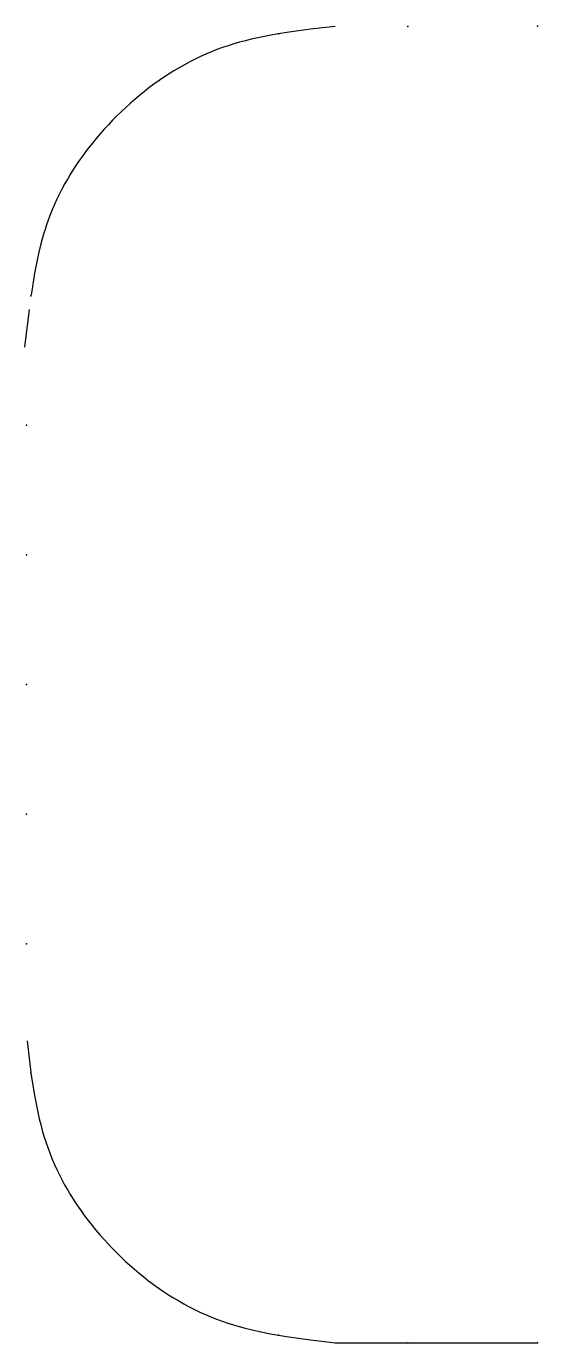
# Model space of a CAD drawing. Header units: millimetres. Extents: x 246 to 574, y 847 to 1692.
import ezdxf

# ---------------------------------------------------------------- set-up
doc = ezdxf.new("R2010")
doc.units = ezdxf.units.MM
doc.layers.add('IGES level 0', color=18, linetype='Continuous', true_color=0x000000)

msp = doc.modelspace()

# ---------------------------------------------------------------- linework, layer by layer
at = {"layer": 'IGES level 0', "extrusion": (-0.00017308, 1, -2.86416e-07)}
msp.add_lwpolyline([(-491.04, -2.5), (-444.29, -2.58)], dxfattribs=at)
at = {"layer": 'IGES level 0', "extrusion": (-9.61792e-05, 1, -1.26746e-07)}
msp.add_lwpolyline([(-574.16, -2.39), (-490.91, -2.5)], dxfattribs=at)
at = {"layer": 'IGES level 0', "extrusion": (0.008654, 0.070213, 0.997494)}
msp.add_lwpolyline([(-61.33, -1532.8), (-61.33, -1508.42)], dxfattribs=at)
at = {"layer": 'IGES level 0', "extrusion": (1, -9.7429e-07, 5.71033e-08)}
msp.add_lwpolyline([(1494.52, 16.63), (1435.76, 20.07)], dxfattribs=at)
at = {"layer": 'IGES level 0', "extrusion": (1, -9.78701e-07, 3.37685e-08)}
msp.add_lwpolyline([(1435.76, 20.07), (1352.56, 22.94)], dxfattribs=at)
at = {"layer": 'IGES level 0', "extrusion": (1, -9.82326e-07, 7.31738e-09)}
msp.add_lwpolyline([(1352.56, 22.94), (1269.32, 23.56)], dxfattribs=at)
at = {"layer": 'IGES level 0', "extrusion": (1, -9.84416e-07, -1.75145e-08)}
msp.add_lwpolyline([(1269.32, 23.56), (1186.09, 22.08)], dxfattribs=at)
at = {"layer": 'IGES level 0', "extrusion": (1, -9.85217e-07, -3.89692e-08)}
msp.add_lwpolyline([(1190.5, 22.21), (1108.07, 18.95)], dxfattribs=at)
at = {"layer": 'IGES level 0', "extrusion": (1, -9.85233e-07, -4.02207e-08)}
msp.add_lwpolyline([(1186.09, 22.08), (1102.91, 18.69)], dxfattribs=at)
at = {"layer": 'IGES level 0', "extrusion": (1, -9.85137e-07, -5.76345e-08)}
msp.add_lwpolyline([(1102.91, 18.69), (1044.13, 15.25)], dxfattribs=at)
at = {"layer": 'IGES level 0', "extrusion": (0.008114, -0.066227, 0.997772)}
msp.add_lwpolyline([(371.16, 1005.24), (371.16, 980.87)], dxfattribs=at)
at = {"layer": 'IGES level 0'}
for points in [[(444, 846.9), (490.75, 846.9)], [(490.75, 846.9), (574, 846.9)]]:
    msp.add_lwpolyline(points, dxfattribs=at)
for points in [[(444, 1691.6, -2.58), (428.37, 1689.78, -2.37), (413, 1687.68, -2.11), (407.83, 1686.85, -2.01)], [(407.83, 1686.85, -2.01), (402.8, 1685.96, -1.9), (397.78, 1684.98, -1.77), (390.27, 1683.33, -1.56), (386.54, 1682.41, -1.45), (382.83, 1681.41, -1.32), (379.16, 1680.35, -1.19), (375.5, 1679.21, -1.05), (371.88, 1677.98, -0.89), (368.28, 1676.67, -0.73), (364.71, 1675.27, -0.55), (361.18, 1673.77, -0.37), (357.68, 1672.2, -0.17), (354.22, 1670.54, 0.03), (350.78, 1668.79, 0.24), (347.38, 1666.96, 0.47), (344.02, 1665.05, 0.7), (340.71, 1663.08, 0.93), (335.86, 1660.01, 1.3), (331.11, 1656.79, 1.68)], [(331.11, 1656.79, 1.68), (327.81, 1654.42, 1.96), (324.68, 1652.09, 2.23), (321.6, 1649.69, 2.51), (318.57, 1647.23, 2.79), (315.58, 1644.72, 3.08), (312.63, 1642.14, 3.37), (309.73, 1639.5, 3.67), (306.88, 1636.82, 3.97), (304.08, 1634.09, 4.27), (301.32, 1631.3, 4.58), (298.62, 1628.47, 4.89), (295.97, 1625.59, 5.2), (293.37, 1622.66, 5.51), (290.84, 1619.69, 5.83), (288.36, 1616.68, 6.15), (285.94, 1613.61, 6.47), (283.59, 1610.5, 6.79), (281.31, 1607.36, 7.12), (279.09, 1604.18, 7.44), (276.94, 1600.95, 7.76), (274.41, 1596.94, 8.16)], [(274.41, 1596.94, 8.16), (272.54, 1593.82, 8.47), (270.74, 1590.67, 8.78), (269, 1587.47, 9.09), (267.34, 1584.23, 9.39), (265.66, 1580.79, 9.72), (264.07, 1577.31, 10.04), (262.56, 1573.79, 10.36), (261.14, 1570.24, 10.68), (260.03, 1567.25, 10.95), (258.98, 1564.23, 11.22), (257.99, 1561.2, 11.48), (257.05, 1558.15, 11.75), (255.33, 1551.99, 12.27), (253.81, 1545.78, 12.79), (252.46, 1539.49, 13.3), (251.26, 1533.17, 13.8), (249.22, 1520.4, 14.77), (248.98, 1518.66, 14.9)], [(248.96, 1020, 13.62), (249.95, 1013.24, 13.15), (251.21, 1005.62, 12.6), (252.66, 998.05, 12.05), (254.32, 990.56, 11.48), (255.25, 986.84, 11.2), (256.25, 983.15, 10.91), (257.32, 979.49, 10.63), (258.47, 975.85, 10.34), (259.71, 972.23, 10.05), (261.03, 968.65, 9.76), (262.44, 965.1, 9.47), (263.94, 961.58, 9.17), (265.53, 958.09, 8.88), (267.2, 954.64, 8.59), (268.96, 951.22, 8.29), (270.8, 947.84, 8), (272.57, 944.74, 7.73), (274.41, 941.67, 7.45)], [(274.41, 941.67, 7.45), (276.78, 937.91, 7.12), (278.92, 934.68, 6.82), (281.13, 931.49, 6.53), (283.41, 928.34, 6.24), (285.76, 925.23, 5.95), (288.17, 922.16, 5.66), (290.64, 919.14, 5.37), (293.17, 916.16, 5.09), (295.76, 913.22, 4.8), (298.41, 910.34, 4.52), (301.11, 907.5, 4.24), (303.86, 904.71, 3.97), (306.66, 901.96, 3.69), (309.5, 899.27, 3.42), (312.4, 896.64, 3.16), (315.34, 894.05, 2.89), (318.32, 891.53, 2.63), (321.36, 889.06, 2.38), (324.43, 886.66, 2.13), (327.55, 884.32, 1.88), (331.11, 881.76, 1.61)], [(331.11, 881.76, 1.61), (333.91, 879.83, 1.41), (337.14, 877.7, 1.18), (340.43, 875.63, 0.96), (343.74, 873.65, 0.74), (347.1, 871.73, 0.53), (350.49, 869.9, 0.33), (353.92, 868.15, 0.14), (357.38, 866.48, -0.05), (360.88, 864.89, -0.22), (364.4, 863.39, -0.39), (367.96, 861.98, -0.55), (371.57, 860.66, -0.7), (375.21, 859.42, -0.84), (378.88, 858.27, -0.97), (382.57, 857.19, -1.09), (386.3, 856.19, -1.21), (390.04, 855.26, -1.31), (397.58, 853.59, -1.5), (402.7, 852.59, -1.62), (407.83, 851.68, -1.72)], [(407.83, 851.68, -1.72), (412.86, 850.87, -1.81), (428.3, 848.74, -2.05), (444, 846.9, -2.24)]]:
    msp.add_polyline3d(points, dxfattribs=at)
for p in [(490.75, 1691.61, -2.5), (490.75, 1691.61, -2.5), (574, 1691.62, -2.39), (574, 1691.62, -2.39), (407.83, 1686.85, -2.01), (407.83, 1686.85, -2.01), (331.11, 1656.79, 1.68), (331.11, 1656.79, 1.68), (274.41, 1596.94, 8.16), (274.41, 1596.94, 8.16), (248.98, 1518.66, 14.9), (248.98, 1518.66, 14.9), (246, 1435.76, 20.07), (246, 1435.76, 20.07), (246, 1352.56, 22.94), (246, 1352.56, 22.94), (246, 1269.32, 23.56), (246, 1269.32, 23.56), (246, 1186.09, 22.08), (246, 1186.09, 22.08), (246, 1102.91, 18.69), (246, 1102.91, 18.69), (248.96, 1020, 13.62), (248.96, 1020, 13.62), (274.41, 941.67, 7.45), (274.41, 941.67, 7.45), (331.11, 881.76, 1.61), (331.11, 881.76, 1.61), (407.83, 851.68, -1.72), (407.83, 851.68, -1.72), (490.75, 846.9, -2.24), (490.75, 846.9, -2.24), (574, 846.9, -2.24), (574, 846.9, -2.24)]:
    msp.add_point(p, dxfattribs=at)

doc.saveas('drawing.dxf')
